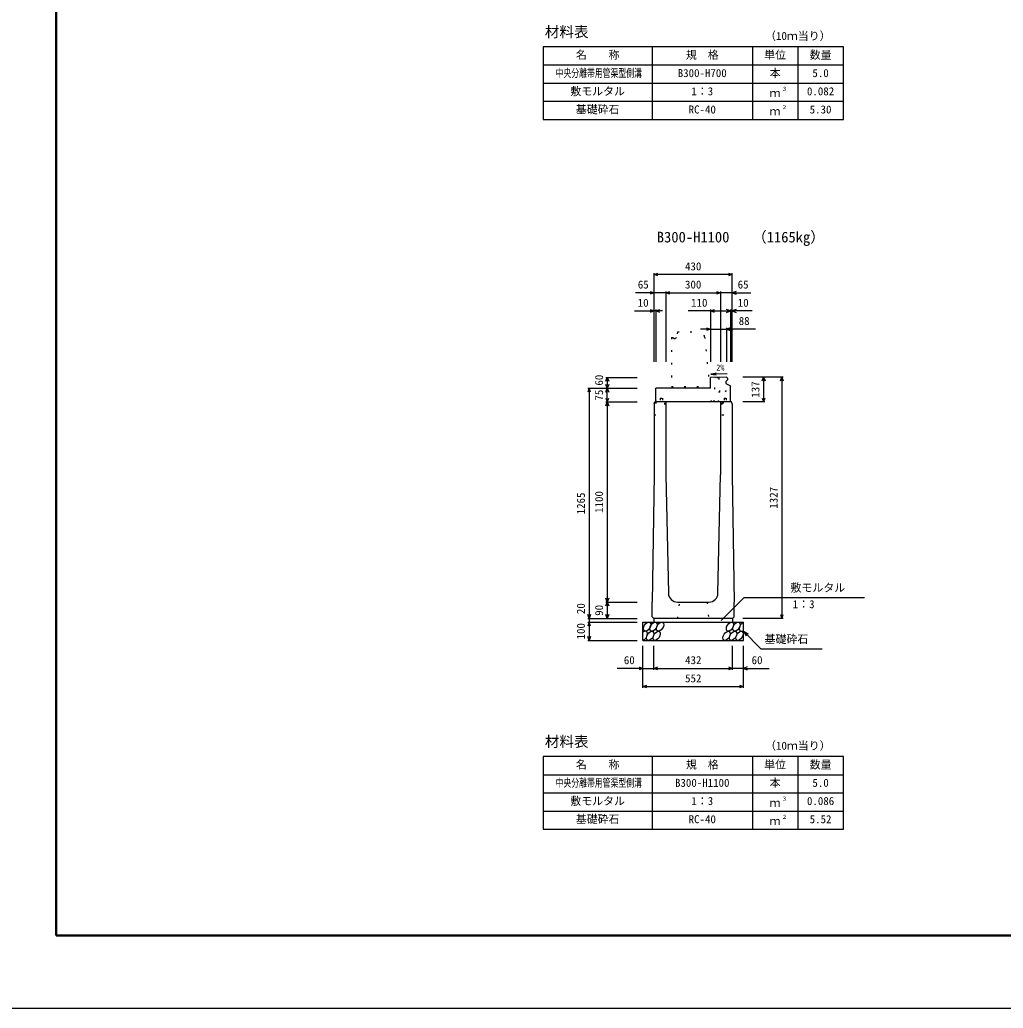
# Model space of a CAD drawing. Units: millimetres, scale not verified. Extents: x -12600 to 12600, y -5940 to 5940.
# Drawn here: x -4000 to 1403, y -5940 to -508 of the extents above; entities that cross this region are included whole.
import ezdxf
from ezdxf.enums import TextEntityAlignment as Align

# ---------------------------------------------------------------- set-up
doc = ezdxf.new("R2010")
doc.units = ezdxf.units.MM
doc.header["$LTSCALE"] = 40
doc.linetypes.add('DOTTED', pattern=[1.75, 0.25, -1.5])
for name, color, linetype, lineweight in [('0-0_DIM', 7, 'Continuous', 25), ('0-1_Defpoints', 5, 'Continuous', 25), ('0-2_HATCH', 6, 'Continuous', 25), ('0-3_HYO', 3, 'Continuous', 25), ('0-4_HYO2', 4, 'Continuous', 25), ('0-5_OUTLINE', 3, 'Continuous', 25), ('0-6_OUTLINE2', 4, 'DOTTED', 25), ('0-7_TXT', 7, 'Continuous', 25), ('0-8_WAKU', 3, 'Continuous', 25)]:
    doc.layers.add(name, color=color, linetype=linetype, lineweight=lineweight)
doc.styles.add('ＭＳ ゴシック', font='')
doc.styles.get('ＭＳ ゴシック').set_extended_font_data('MS Gothic')

msp = doc.modelspace()

# ---------------------------------------------------------------- linework, layer by layer
at = {"layer": '0-0_DIM'}
for p, q in [((-515, -2388.54), (-515, -1901.04)), ((-85, -1908.54), (-515, -1908.54)), ((-85, -2388.54), (-85, -1901.04)), ((-515, -2008.54), (-616.98, -2008.54)), ((-450, -2008.54), (-515, -2008.54)), ((-450, -2001.04), (-450, -2388.54)), ((-450, -2008.54), (-150, -2008.54)), ((-150, -2001.04), (-150, -2388.54)), ((-85, -2008.54), (-150, -2008.54)), ((-85, -2008.54), (16.98, -2008.54)), ((-623.38, -2108.54), (-515, -2108.54)), ((-505, -2108.54), (-515, -2108.54)), ((-505, -2101.04), (-505, -2388.54)), ((-468.7, -2108.54), (-505, -2108.54)), ((-205, -2108.54), (-326.93, -2108.54)), ((-205, -2101.04), (-205, -2388.54)), ((-205, -2108.54), (-95, -2108.54)), ((-95, -2101.04), (-95, -2388.54)), ((-95, -2108.54), (-85, -2108.54)), ((23.38, -2108.54), (-85, -2108.54)), ((-205, -2208.54), (-260, -2208.54)), ((-205, -2208.54), (-117, -2208.54)), ((-117, -2201.04), (-117, -2388.54)), ((41.78, -2208.54), (-117, -2208.54)), ((-779.5, -2473.54), (-607, -2473.54)), ((-772, -2473.54), (-772, -2533.54)), ((194.5, -2471.54), (-28, -2471.54)), ((87, -2471.54), (87, -2608.54)), ((187, -2471.54), (187, -3798.54)), ((-879.5, -2533.54), (-607, -2533.54)), ((-872, -2533.54), (-872, -3798.54)), ((-772, -2608.54), (-772, -2533.54)), ((-779.5, -2608.54), (-607, -2608.54)), ((-772, -2608.54), (-772, -3707.72)), ((94.5, -2608.54), (-28, -2608.54)), ((-146.89, -3809.35), (-20.66, -3683.11)), ((-20.66, -3683.11), (640.81, -3683.11)), ((-779.5, -3708.54), (-607, -3708.54)), ((-772, -3708.54), (-772, -3798.54)), ((-879.5, -3798.54), (-607, -3798.54)), ((-872, -3798.54), (-872, -3818.54)), ((194.5, -3798.54), (-28, -3798.54)), ((-879.5, -3818.54), (-607, -3818.54)), ((-872, -3818.54), (-872, -3918.54)), ((-24, -3868.54), (71.76, -3964.29)), ((-24, -3868.54), (1.98, -3883.54)), ((-24, -3868.54), (-9, -3894.52)), ((-879.5, -3918.54), (-607, -3918.54)), ((-576, -4179.9), (-576, -3948.54)), ((-516, -4079.9), (-516, -3948.54)), ((-84, -4079.9), (-84, -3948.54)), ((-24, -4179.9), (-24, -3948.54)), ((71.76, -3964.29), (409.31, -3964.29)), ((-576, -4072.4), (-717.79, -4072.4)), ((-576, -4072.4), (-516, -4072.4)), ((-516, -4072.4), (-84, -4072.4)), ((-24, -4072.4), (-84, -4072.4)), ((-24, -4072.4), (117.79, -4072.4)), ((-576, -4172.4), (-24, -4172.4))]:
    msp.add_line(p, q, dxfattribs=at)
for points in [[(-493.86, -1916.23), (-515, -1908.54), (-493.86, -1900.84)], [(-106.14, -1900.84), (-85, -1908.54), (-106.14, -1916.23)], [(-536.14, -2000.84), (-515, -2008.54), (-536.14, -2016.23)], [(-428.86, -2016.23), (-450, -2008.54), (-428.86, -2000.84)], [(-171.14, -2000.84), (-150, -2008.54), (-171.14, -2016.23)], [(-63.86, -2000.84), (-85, -2008.54), (-63.86, -2016.23)], [(-536.14, -2100.84), (-515, -2108.54), (-536.14, -2116.23)], [(-483.86, -2116.23), (-505, -2108.54), (-483.86, -2100.84)], [(-183.86, -2116.23), (-205, -2108.54), (-183.86, -2100.84)], [(-116.14, -2116.23), (-95, -2108.54), (-116.14, -2100.84)], [(-63.86, -2100.84), (-85, -2108.54), (-63.86, -2116.23)], [(-226.14, -2200.84), (-205, -2208.54), (-226.14, -2216.23)], [(-95.86, -2200.84), (-117, -2208.54), (-95.86, -2216.23)], [(-779.7, -2494.68), (-772, -2473.54), (-764.3, -2494.68)], [(79.3, -2492.68), (87, -2471.54), (94.7, -2492.68)], [(179.3, -2492.68), (187, -2471.54), (194.7, -2492.68)], [(-864.3, -2554.68), (-872, -2533.54), (-879.7, -2554.68)], [(-764.3, -2512.39), (-772, -2533.54), (-779.7, -2512.39)], [(-779.7, -2554.68), (-772, -2533.54), (-764.3, -2554.68)], [(-779.7, -2587.39), (-772, -2608.54), (-764.3, -2587.39)], [(79.3, -2587.39), (87, -2608.54), (94.7, -2587.39)], [(-779.7, -2629.68), (-772, -2608.54), (-764.3, -2629.68)], [(-764.3, -3687.39), (-772, -3708.54), (-779.7, -3687.39)], [(-779.7, -3729.68), (-772, -3708.54), (-764.3, -3729.68)], [(-864.3, -3777.39), (-872, -3798.54), (-879.7, -3777.39)], [(-764.3, -3777.39), (-772, -3798.54), (-779.7, -3777.39)], [(179.3, -3777.39), (187, -3798.54), (194.7, -3777.39)], [(-864.3, -3839.68), (-872, -3818.54), (-879.7, -3839.68)], [(-864.3, -3897.39), (-872, -3918.54), (-879.7, -3897.39)], [(-597.14, -4064.71), (-576, -4072.4), (-597.14, -4080.1)], [(-494.86, -4080.1), (-516, -4072.4), (-494.86, -4064.71)], [(-105.14, -4064.71), (-84, -4072.4), (-105.14, -4080.1)], [(-2.86, -4064.71), (-24, -4072.4), (-2.86, -4080.1)], [(-554.86, -4180.1), (-576, -4172.4), (-554.86, -4164.71)], [(-45.14, -4164.71), (-24, -4172.4), (-45.14, -4180.1)]]:
    msp.add_lwpolyline(points, dxfattribs=at)
at = {"layer": '0-1_Defpoints'}
msp.add_lwpolyline([(-4200, -5940), (12600, -5940), (12600, 5940), (-4200, 5940)], close=True, dxfattribs=at)
at = {"layer": '0-2_HATCH'}
for centre in [(-553.11, -3843.54), (-517.63, -3843.54), (-482.16, -3843.54), (-97.95, -3843.54), (-62.48, -3843.54), (-536.23, -3893.54), (-500.75, -3893.54), (-116.55, -3893.54), (-81.07, -3893.54), (-45.59, -3893.54)]:
    msp.add_ellipse(centre, major_axis=(14.54, 23.54), ratio=0.5792, dxfattribs=at)
for centre, start_param, end_param in [((-27, -3843.54), 0.6666252, 4.1103269), ((-571.7, -3893.54), 3.7419964, 7.318141)]:
    msp.add_ellipse(centre, major_axis=(14.54, 23.54), ratio=0.5792, start_param=start_param, end_param=end_param, dxfattribs=at)
at = {"layer": '0-3_HYO'}
for p, q in [((-525, -656.64), (-525, -1056.64)), ((25, -656.64), (25, -1056.64)), ((275, -656.64), (275, -1056.64)), ((-1125, -756.64), (525, -756.64)), ((-525, -4556.64), (-525, -4956.64)), ((25, -4556.64), (25, -4956.64)), ((275, -4556.64), (275, -4956.64)), ((-1125, -4656.64), (525, -4656.64))]:
    msp.add_line(p, q, dxfattribs=at)
for points in [[(-1125, -1056.64), (525, -1056.64), (525, -656.64), (-1125, -656.64)], [(-1125, -4956.64), (525, -4956.64), (525, -4556.64), (-1125, -4556.64)]]:
    msp.add_lwpolyline(points, close=True, dxfattribs=at)
at = {"layer": '0-4_HYO2'}
for p, q in [((-1125, -856.64), (525, -856.64)), ((-1125, -956.64), (525, -956.64)), ((-1125, -4756.64), (525, -4756.64)), ((-1125, -4856.64), (525, -4856.64))]:
    msp.add_line(p, q, dxfattribs=at)
at = {"layer": '0-5_OUTLINE', "linetype": 'DOTTED'}
for p, q in [((-387, -2223.54), (-390, -2253.54)), ((-387, -2223.54), (-267.15, -2223.54)), ((-420, -2253.54), (-420, -2523.54)), ((-237.3, -2250.55), (-210, -2523.54)), ((-420, -2523.54), (-210, -2523.54))]:
    msp.add_line(p, q, dxfattribs=at)
at = {"layer": '0-5_OUTLINE'}
for p, q in [((-116.86, -2471.86), (-205, -2473.54)), ((-205, -2533.54), (-205, -2473.54)), ((-120, -2496.54), (-111, -2486.54)), ((-120, -2496.54), (-120, -2506.54)), ((-116.86, -2471.86), (-111, -2477.6)), ((-111, -2477.6), (-111, -2486.54)), ((-505, -2602.54), (-505, -2533.54)), ((-205, -2533.54), (-505, -2533.54)), ((-120, -2506.54), (-95, -2519.54)), ((-95, -2602.54), (-95, -2519.54)), ((-505, -2602.54), (-499, -2608.54)), ((-101, -2608.54), (-95, -2602.54)), ((-515, -2618.54), (-510, -2608.54)), ((-515, -2618.54), (-515, -3008.54)), ((-90, -2608.54), (-510, -2608.54)), ((-450, -2608.54), (-450, -3008.54)), ((-150, -2608.54), (-150, -3008.54)), ((-85, -2618.54), (-90, -2608.54)), ((-85, -2618.54), (-85, -3008.54)), ((-515, -3008.54), (-525, -3708.54)), ((-450, -3008.54), (-436.05, -3659.61)), ((-163.95, -3659.61), (-150, -3008.54)), ((-85, -3008.54), (-75, -3708.54)), ((-525, -3789.54), (-525, -3708.54)), ((-386.06, -3708.54), (-213.94, -3708.54)), ((-75, -3789.54), (-75, -3708.54)), ((-525, -3789.54), (-516, -3798.54)), ((-84, -3798.54), (-516, -3798.54)), ((-516, -3798.54), (-516, -3818.54)), ((-84, -3798.54), (-75, -3789.54)), ((-84, -3798.54), (-84, -3818.54)), ((-576, -3818.54), (-24, -3818.54)), ((-576, -3918.54), (-576, -3818.54)), ((-24, -3918.54), (-24, -3818.54)), ((-576, -3918.54), (-24, -3918.54))]:
    msp.add_line(p, q, dxfattribs=at)
at = {"layer": '0-5_OUTLINE', "linetype": 'DOTTED'}
msp.add_lwpolyline([(-420, -2253.54), (-412, -2253.54), (-402, -2263.54), (-392, -2253.54), (-390, -2253.54)], dxfattribs=at)
msp.add_arc((-267.15, -2253.54), 30, 5.71059, 90, dxfattribs=at)
at = {"layer": '0-5_OUTLINE'}
for centre, start, end in [((-386.06, -3658.54), 181.22758, 270), ((-213.94, -3658.54), 270, 358.77242)]:
    msp.add_arc(centre, 50, start, end, dxfattribs=at)
at = {"layer": '0-6_OUTLINE2'}
for p, q in [((-184.4, -2608.54), (-177.89, -2475.63)), ((-177.89, -2475.63), (-180.68, -2473.07)), ((-159.72, -2475.41), (-177.89, -2475.63)), ((-159.72, -2475.44), (-157.12, -2472.62)), ((-159.72, -2475.44), (-153.2, -2608.54)), ((-206.39, -2608.54), (-117.22, -2507.98)), ((-164.85, -2608.54), (-96.21, -2518.91)), ((-481.5, -2588.04), (-469.5, -2588.04)), ((-481.5, -2588.04), (-481.5, -2613.04)), ((-469.5, -2588.04), (-469.5, -2613.04)), ((-130.5, -2588.04), (-118.5, -2588.04)), ((-130.5, -2588.04), (-130.5, -2613.04)), ((-118.5, -2588.04), (-118.5, -2613.04)), ((-512.25, -2613.04), (-458, -2613.04)), ((-458, -2613.04), (-458, -2678.54)), ((-142, -2613.04), (-142, -2678.54)), ((-142, -2613.04), (-87.75, -2613.04)), ((-515, -2678.54), (-458, -2678.54)), ((-142, -2678.54), (-85, -2678.54)), ((-384.91, -3798.54), (-374.91, -3708.54)), ((-224.91, -3708.54), (-214.91, -3798.54))]:
    msp.add_line(p, q, dxfattribs=at)
at = {"layer": '0-7_TXT'}
msp.add_line((-202.94, -2455.03), (-173.3, -2459.67), dxfattribs=at)
msp.add_lwpolyline([(-112.52, -2453.3), (-202.94, -2455.03), (-173.5, -2449.26)], dxfattribs=at)
at = {"layer": '0-8_WAKU', "lineweight": 50}
msp.add_lwpolyline([(-3800, -5540), (12200, -5540), (12200, 5540), (-3800, 5540)], close=True, dxfattribs=at)

# ---------------------------------------------------------------- texts
at = {"layer": '0-0_DIM', "style": 'ＭＳ ゴシック'}
for s, p in [('430', (-345, -1898.54)), ('65', (-604.32, -1998.54)), ('300', (-345, -1998.54)), ('65', (-55.68, -1998.54)), ('10', (-604.84, -2098.54)), ('110', (-311.49, -2098.54)), ('10', (-55.16, -2098.54)), ('88', (-49.81, -2198.54)), ('敷モルタル', (234.94, -3664.38)), ('1：3', (246.94, -3755.07)), ('基礎砕石', (92.32, -3947.12)), ('60', (-681, -4062.4)), ('432', (-344.47, -4062.4)), ('60', (21, -4062.4)), ('552', (-344.47, -4162.4))]:
    msp.add_text(s, height=43.99, dxfattribs=at).set_placement(p, align=Align.BOTTOM_LEFT)
for s, p in [('60', (-782, -2518.54)), ('137', (77, -2585.04)), ('75', (-782, -2601.04)), ('1327', (177, -3195.04)), ('1265', (-882, -3226.04)), ('1100', (-782, -3218.13)), ('20', (-882, -3774.22)), ('90', (-782, -3783.54)), ('100', (-882, -3913.54))]:
    msp.add_text(s, height=43.99, rotation=90, dxfattribs=at).set_placement(p, align=Align.BOTTOM_LEFT)
at = {"layer": '0-7_TXT', "style": 'ＭＳ ゴシック'}
for s, height, p in [('材料表', 58.65, (-1115, -621.64)), ('（10ｍ当り）', 43.99, (95, -632.64)), ('名\u3000\u3000称', 43.99, (-945, -736.64)), ('規\u3000格', 43.99, (-340, -736.64)), ('単位', 43.99, (90, -736.64)), ('数量', 43.99, (340, -736.64)), ('B300-H700', 43.99, (-385, -836.64)), ('本', 43.99, (120, -836.64)), ('5.0', 43.99, (355, -836.64)), ('敷モルタル', 43.99, (-975, -936.64)), ('1：3', 43.99, (-310, -936.64)), ('ｍ', 43.99, (120, -946.64)), ('３', 21.99, (185.54, -906.27)), ('0.082', 43.99, (325, -936.64)), ('基礎砕石', 43.99, (-945, -1036.64)), ('２', 21.99, (185.54, -1006.27)), ('RC-40', 43.99, (-325, -1036.64)), ('ｍ', 43.99, (120, -1046.64)), ('5.30', 43.99, (340, -1036.64)), ('B300-H1100', 58.65, (-500, -1749.56)), ('（1165kg）', 58.65, (23.7, -1749.56)), ('2%', 32.99, (-173.37, -2445.69)), ('材料表', 58.65, (-1115, -4521.64)), ('（10ｍ当り）', 43.99, (95, -4532.64)), ('名\u3000\u3000称', 43.99, (-945, -4636.64)), ('規\u3000格', 43.99, (-340, -4636.64)), ('単位', 43.99, (90, -4636.64)), ('数量', 43.99, (340, -4636.64)), ('B300-H1100', 43.99, (-400, -4736.64)), ('本', 43.99, (120, -4736.64)), ('5.0', 43.99, (355, -4736.64)), ('敷モルタル', 43.99, (-975, -4836.64)), ('３', 21.99, (185.54, -4806.27)), ('1：3', 43.99, (-310, -4836.64)), ('ｍ', 43.99, (120, -4846.64)), ('0.086', 43.99, (325, -4836.64)), ('基礎砕石', 43.99, (-945, -4936.64)), ('RC-40', 43.99, (-325, -4936.64)), ('２', 21.99, (185.54, -4906.27)), ('5.52', 43.99, (340, -4936.64)), ('ｍ', 43.99, (120, -4946.64))]:
    msp.add_text(s, height=height, dxfattribs=at).set_placement(p, align=Align.BOTTOM_LEFT)
at = {"layer": '0-7_TXT', "style": 'ＭＳ ゴシック', "width": 0.7}
for p in [(-1056, -836.64), (-1056, -4736.64)]:
    msp.add_text('中央分離帯用管渠型側溝', height=43.99, dxfattribs=at).set_placement(p, align=Align.BOTTOM_LEFT)

doc.saveas('drawing.dxf')
